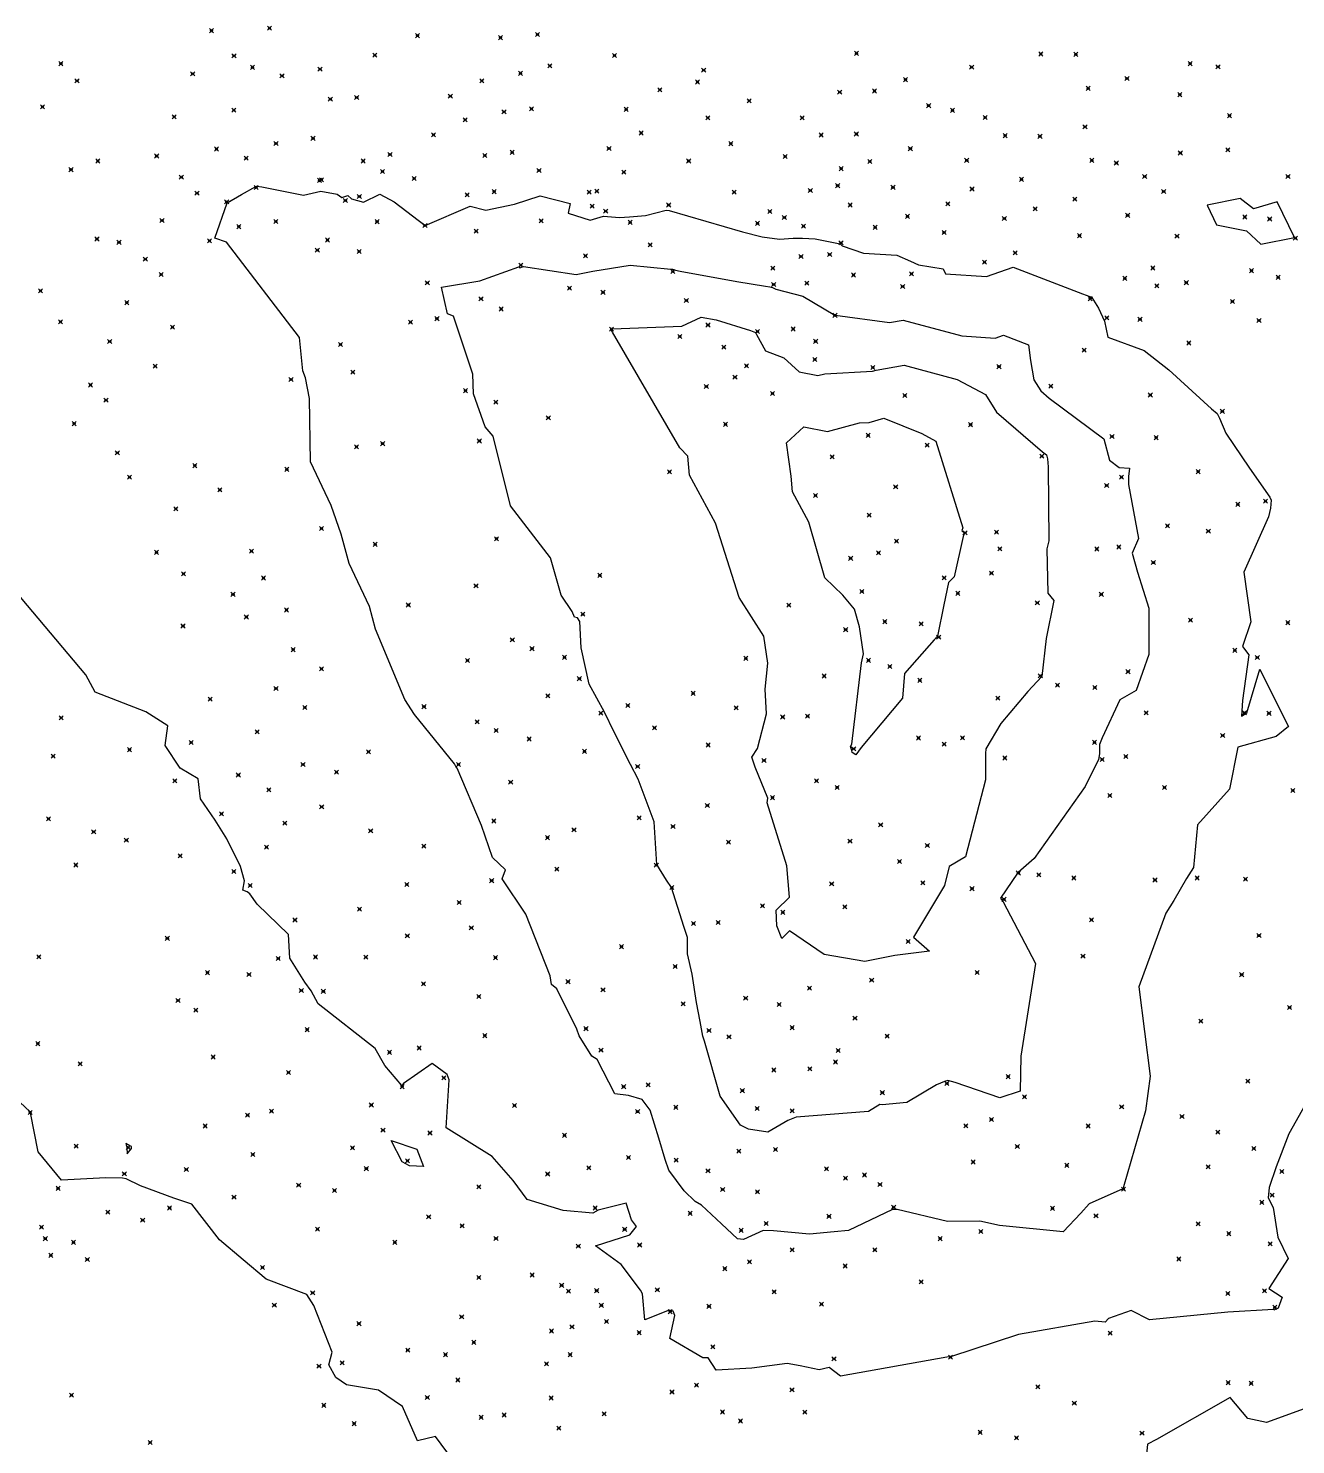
# Model space of a CAD drawing. Header units: inches. Extents: x 1411897 to 1412713, y 4930955 to 4931789.
# Drawn here: x 1412107.6 to 1412169.2, y 4931387.4 to 4931456.2 of the extents above; entities that cross this region are included whole.
import ezdxf

# ---------------------------------------------------------------- set-up
doc = ezdxf.new("R2010")
doc.units = ezdxf.units.IN
doc.header["$MEASUREMENT"] = 0
doc.header["$PDMODE"] = 35
doc.header["$PDSIZE"] = 0.1

msp = doc.modelspace()

# ---------------------------------------------------------------- linework, layer by layer
at = {"color": 2, "true_color": 0xf1eb1f}
for p, q in [((1412117.93, 4931448.165), (1412118.631, 4931448.566)), ((1412118.631, 4931448.566), (1412118.678, 4931448.573)), ((1412118.678, 4931448.573), (1412118.929, 4931448.542)), ((1412118.929, 4931448.542), (1412120.949, 4931448.133)), ((1412116.641, 4931446.047), (1412117.238, 4931447.762)), ((1412117.238, 4931447.762), (1412117.93, 4931448.165)), ((1412120.949, 4931448.133), (1412121.791, 4931448.333)), ((1412121.791, 4931448.333), (1412122.589, 4931448.184)), ((1412122.589, 4931448.184), (1412122.814, 4931448.023)), ((1412122.814, 4931448.023), (1412123.092, 4931448.13)), ((1412123.092, 4931448.13), (1412123.271, 4931447.966)), ((1412123.271, 4931447.966), (1412123.858, 4931447.796)), ((1412123.858, 4931447.796), (1412124.662, 4931448.187)), ((1412124.662, 4931448.187), (1412125.348, 4931447.816)), ((1412125.348, 4931447.816), (1412126.85, 4931446.67)), ((1412131.195, 4931447.696), (1412132.441, 4931448.102)), ((1412132.441, 4931448.102), (1412133.906, 4931447.737)), ((1412133.906, 4931447.737), (1412133.801, 4931447.271)), ((1412166.452, 4931447.986), (1412164.856, 4931447.654)), ((1412167.107, 4931447.48), (1412166.452, 4931447.986)), ((1412168.251, 4931447.821), (1412167.107, 4931447.48)), ((1412169.104, 4931446.077), (1412168.251, 4931447.821)), ((1412126.85, 4931446.67), (1412129.037, 4931447.611)), ((1412129.037, 4931447.611), (1412129.804, 4931447.414)), ((1412129.804, 4931447.414), (1412131.195, 4931447.696)), ((1412133.801, 4931447.271), (1412134.88, 4931446.926)), ((1412134.88, 4931446.926), (1412135.521, 4931447.119)), ((1412135.521, 4931447.119), (1412136.303, 4931447.055)), ((1412136.303, 4931447.055), (1412136.785, 4931447.094)), ((1412136.785, 4931447.094), (1412137.568, 4931447.156)), ((1412137.568, 4931447.156), (1412138.574, 4931447.41)), ((1412138.574, 4931447.41), (1412138.706, 4931447.402)), ((1412138.706, 4931447.402), (1412142.284, 4931446.358)), ((1412164.856, 4931447.654), (1412165.309, 4931446.692)), ((1412142.284, 4931446.358), (1412143.231, 4931446.12)), ((1412165.309, 4931446.692), (1412166.766, 4931446.4)), ((1412166.766, 4931446.4), (1412167.463, 4931445.761)), ((1412117.207, 4931445.849), (1412116.641, 4931446.047)), ((1412120.755, 4931441.224), (1412117.207, 4931445.849)), ((1412143.231, 4931446.12), (1412144.071, 4931445.998)), ((1412144.071, 4931445.998), (1412144.735, 4931446.059)), ((1412144.735, 4931446.059), (1412145.193, 4931446.054)), ((1412145.193, 4931446.054), (1412145.808, 4931446.018)), ((1412145.808, 4931446.018), (1412147.017, 4931445.776)), ((1412147.017, 4931445.776), (1412147.118, 4931445.671)), ((1412147.118, 4931445.671), (1412148.151, 4931445.322)), ((1412167.463, 4931445.761), (1412169.104, 4931446.077)), ((1412148.151, 4931445.322), (1412149.782, 4931445.224)), ((1412149.782, 4931445.224), (1412150.447, 4931444.927)), ((1412129.508, 4931443.981), (1412131.404, 4931444.651)), ((1412131.404, 4931444.651), (1412131.453, 4931444.614)), ((1412131.453, 4931444.614), (1412131.641, 4931444.678)), ((1412131.641, 4931444.678), (1412134.197, 4931444.279)), ((1412134.197, 4931444.279), (1412135.003, 4931444.455)), ((1412135.003, 4931444.455), (1412136.814, 4931444.745)), ((1412136.814, 4931444.745), (1412138.793, 4931444.544)), ((1412138.793, 4931444.544), (1412138.883, 4931444.539)), ((1412138.883, 4931444.539), (1412139.014, 4931444.501)), ((1412139.014, 4931444.501), (1412139.248, 4931444.442)), ((1412139.248, 4931444.442), (1412142.007, 4931443.939)), ((1412150.447, 4931444.927), (1412150.836, 4931444.76)), ((1412150.836, 4931444.76), (1412152.033, 4931444.568)), ((1412152.033, 4931444.568), (1412152.147, 4931444.324)), ((1412152.147, 4931444.324), (1412154.136, 4931444.19)), ((1412154.136, 4931444.19), (1412155.431, 4931444.646)), ((1412155.431, 4931444.646), (1412158.797, 4931443.339)), ((1412127.65, 4931443.674), (1412129.508, 4931443.981)), ((1412127.945, 4931442.371), (1412127.65, 4931443.674)), ((1412142.007, 4931443.939), (1412143.391, 4931443.727)), ((1412143.391, 4931443.727), (1412143.608, 4931443.687)), ((1412143.608, 4931443.687), (1412143.738, 4931443.647)), ((1412143.738, 4931443.647), (1412143.89, 4931443.573)), ((1412143.89, 4931443.573), (1412145.215, 4931443.238)), ((1412145.215, 4931443.238), (1412146.758, 4931442.313)), ((1412158.797, 4931443.339), (1412159.153, 4931443.212)), ((1412159.153, 4931443.212), (1412159.256, 4931443.161)), ((1412159.256, 4931443.161), (1412159.575, 4931442.645)), ((1412128.233, 4931442.261), (1412127.945, 4931442.371)), ((1412129.168, 4931439.439), (1412128.233, 4931442.261)), ((1412146.758, 4931442.313), (1412146.772, 4931442.305)), ((1412146.772, 4931442.305), (1412146.779, 4931442.304)), ((1412146.779, 4931442.304), (1412149.415, 4931441.952)), ((1412159.575, 4931442.645), (1412159.867, 4931442.019)), ((1412135.881, 4931441.635), (1412135.899, 4931441.641)), ((1412135.89, 4931441.602), (1412135.881, 4931441.635)), ((1412135.967, 4931441.49), (1412135.89, 4931441.602)), ((1412135.899, 4931441.641), (1412135.907, 4931441.645)), ((1412135.907, 4931441.645), (1412135.922, 4931441.642)), ((1412135.922, 4931441.642), (1412135.954, 4931441.647)), ((1412135.954, 4931441.647), (1412139.321, 4931441.769)), ((1412139.321, 4931441.769), (1412140.263, 4931442.212)), ((1412140.263, 4931442.212), (1412141.001, 4931442.078)), ((1412141.001, 4931442.078), (1412142.662, 4931441.565)), ((1412142.662, 4931441.565), (1412142.91, 4931441.474)), ((1412149.415, 4931441.952), (1412150.091, 4931442.073)), ((1412150.091, 4931442.073), (1412152.939, 4931441.307)), ((1412159.867, 4931442.019), (1412160.023, 4931441.243)), ((1412120.921, 4931439.602), (1412120.755, 4931441.224)), ((1412139.233, 4931435.867), (1412135.967, 4931441.49)), ((1412142.91, 4931441.474), (1412142.963, 4931441.375)), ((1412142.963, 4931441.375), (1412143.387, 4931440.573)), ((1412152.939, 4931441.307), (1412154.549, 4931441.198)), ((1412154.549, 4931441.198), (1412154.959, 4931441.343)), ((1412154.959, 4931441.343), (1412156.167, 4931440.873)), ((1412156.167, 4931440.873), (1412156.272, 4931440.106)), ((1412160.023, 4931441.243), (1412161.797, 4931440.587)), ((1412143.387, 4931440.573), (1412144.29, 4931440.24)), ((1412144.29, 4931440.24), (1412145.036, 4931439.552)), ((1412161.797, 4931440.587), (1412162.998, 4931439.659)), ((1412121.037, 4931439.271), (1412120.921, 4931439.602)), ((1412145.036, 4931439.552), (1412145.93, 4931439.372)), ((1412145.93, 4931439.372), (1412146.277, 4931439.466)), ((1412146.277, 4931439.466), (1412148.597, 4931439.586)), ((1412148.597, 4931439.586), (1412148.764, 4931439.635)), ((1412148.764, 4931439.635), (1412150.132, 4931439.879)), ((1412150.132, 4931439.879), (1412152.704, 4931439.188)), ((1412156.272, 4931440.106), (1412156.435, 4931439.171)), ((1412162.998, 4931439.659), (1412165.065, 4931437.759)), ((1412121.232, 4931438.27), (1412121.037, 4931439.271)), ((1412129.212, 4931438.491), (1412129.168, 4931439.439)), ((1412152.704, 4931439.188), (1412154.081, 4931438.463)), ((1412156.435, 4931439.171), (1412156.774, 4931438.627)), ((1412121.279, 4931435.187), (1412121.232, 4931438.27)), ((1412129.78, 4931436.881), (1412129.212, 4931438.491)), ((1412154.081, 4931438.463), (1412154.621, 4931437.595)), ((1412156.774, 4931438.627), (1412157.184, 4931438.273)), ((1412157.184, 4931438.273), (1412159.834, 4931436.309)), ((1412154.621, 4931437.595), (1412156.848, 4931435.673)), ((1412165.065, 4931437.759), (1412165.34, 4931437.54)), ((1412165.34, 4931437.54), (1412165.459, 4931437.311)), ((1412130.163, 4931436.425), (1412129.78, 4931436.881)), ((1412144.41, 4931436.107), (1412145.253, 4931436.887)), ((1412145.253, 4931436.887), (1412146.413, 4931436.653)), ((1412146.413, 4931436.653), (1412147.957, 4931437.073)), ((1412147.957, 4931437.073), (1412148.424, 4931437.097)), ((1412148.424, 4931437.097), (1412149.151, 4931437.31)), ((1412149.151, 4931437.31), (1412150.993, 4931436.569)), ((1412165.459, 4931437.311), (1412165.766, 4931436.576)), ((1412131.003, 4931433.041), (1412130.163, 4931436.425)), ((1412144.64, 4931434.484), (1412144.41, 4931436.107)), ((1412150.993, 4931436.569), (1412151.667, 4931436.196)), ((1412151.667, 4931436.196), (1412152.988, 4931431.977)), ((1412159.834, 4931436.309), (1412160.104, 4931435.27)), ((1412165.766, 4931436.576), (1412166.916, 4931434.88)), ((1412139.618, 4931435.454), (1412139.233, 4931435.867)), ((1412139.701, 4931434.542), (1412139.618, 4931435.454)), ((1412156.848, 4931435.673), (1412157.048, 4931435.524)), ((1412157.048, 4931435.524), (1412157.098, 4931435.335)), ((1412122.297, 4931433.061), (1412121.279, 4931435.187)), ((1412157.098, 4931435.335), (1412157.127, 4931434.942)), ((1412157.127, 4931434.942), (1412157.158, 4931431.343)), ((1412160.104, 4931435.27), (1412160.581, 4931434.908)), ((1412160.581, 4931434.908), (1412161.077, 4931434.88)), ((1412161.077, 4931434.88), (1412161.036, 4931434.465)), ((1412166.916, 4931434.88), (1412167.9, 4931433.474)), ((1412140.963, 4931432.206), (1412139.701, 4931434.542)), ((1412144.708, 4931433.73), (1412144.64, 4931434.484)), ((1412161.036, 4931434.465), (1412161.025, 4931434.087)), ((1412161.025, 4931434.087), (1412161.519, 4931431.467)), ((1412145.506, 4931432.253), (1412144.708, 4931433.73)), ((1412167.9, 4931433.474), (1412167.96, 4931433.322)), ((1412167.96, 4931433.322), (1412167.927, 4931432.942)), ((1412122.773, 4931431.669), (1412122.297, 4931433.061)), ((1412132.955, 4931430.516), (1412131.003, 4931433.041)), ((1412167.927, 4931432.942), (1412167.827, 4931432.519)), ((1412142.107, 4931428.602), (1412140.963, 4931432.206)), ((1412146.272, 4931429.544), (1412145.506, 4931432.253)), ((1412152.988, 4931431.977), (1412152.93, 4931431.846)), ((1412167.827, 4931432.519), (1412166.64, 4931429.825)), ((1412123.162, 4931430.242), (1412122.773, 4931431.669)), ((1412153.006, 4931431.558), (1412152.564, 4931429.599)), ((1412152.93, 4931431.846), (1412153.057, 4931431.736)), ((1412153.057, 4931431.736), (1412153.006, 4931431.558)), ((1412157.158, 4931431.343), (1412157.058, 4931430.955)), ((1412161.519, 4931431.467), (1412161.212, 4931430.755)), ((1412110.373, 4931424.839), (1412105.012, 4931431.187)), ((1412157.058, 4931430.955), (1412157.112, 4931428.802)), ((1412161.212, 4931430.755), (1412161.466, 4931429.819)), ((1412124.151, 4931428.153), (1412123.162, 4931430.242)), ((1412133.459, 4931428.707), (1412132.955, 4931430.516)), ((1412147.147, 4931428.714), (1412146.272, 4931429.544)), ((1412152.282, 4931429.321), (1412152.066, 4931428.239)), ((1412152.564, 4931429.599), (1412152.282, 4931429.321)), ((1412161.466, 4931429.819), (1412162.019, 4931428.078)), ((1412166.64, 4931429.825), (1412166.968, 4931427.416)), ((1412133.999, 4931427.919), (1412133.459, 4931428.707)), ((1412143.317, 4931426.722), (1412142.107, 4931428.602)), ((1412147.712, 4931428.023), (1412147.147, 4931428.714)), ((1412157.112, 4931428.802), (1412157.401, 4931428.446)), ((1412124.444, 4931427.058), (1412124.151, 4931428.153)), ((1412134.117, 4931427.634), (1412133.999, 4931427.919)), ((1412147.961, 4931427.168), (1412147.712, 4931428.023)), ((1412152.066, 4931428.239), (1412151.752, 4931426.714)), ((1412157.401, 4931428.446), (1412157.027, 4931426.596)), ((1412162.019, 4931428.078), (1412162.02, 4931425.823)), ((1412134.256, 4931427.602), (1412134.117, 4931427.634)), ((1412134.369, 4931427.425), (1412134.256, 4931427.602)), ((1412134.431, 4931426.15), (1412134.369, 4931427.425)), ((1412148.16, 4931425.863), (1412147.961, 4931427.168)), ((1412166.968, 4931427.416), (1412166.567, 4931426.221)), ((1412125.87, 4931423.634), (1412124.444, 4931427.058)), ((1412143.507, 4931425.399), (1412143.317, 4931426.722)), ((1412151.595, 4931426.54), (1412150.153, 4931424.91)), ((1412151.752, 4931426.714), (1412151.595, 4931426.54)), ((1412157.027, 4931426.596), (1412156.819, 4931424.753)), ((1412134.824, 4931424.388), (1412134.431, 4931426.15)), ((1412148.066, 4931425.422), (1412148.16, 4931425.863)), ((1412162.02, 4931425.823), (1412161.412, 4931424.076)), ((1412166.567, 4931426.221), (1412166.871, 4931425.815)), ((1412166.871, 4931425.815), (1412166.576, 4931423.598)), ((1412143.381, 4931424.141), (1412143.507, 4931425.399)), ((1412147.585, 4931421.473), (1412148.066, 4931425.422)), ((1412166.783, 4931422.988), (1412167.409, 4931425.115)), ((1412167.409, 4931425.115), (1412168.335, 4931423.248)), ((1412110.817, 4931423.991), (1412110.373, 4931424.839)), ((1412135.565, 4931423.029), (1412134.824, 4931424.388)), ((1412150.153, 4931424.91), (1412150.053, 4931423.709)), ((1412156.819, 4931424.753), (1412156.138, 4931424.022)), ((1412113.284, 4931423.036), (1412110.817, 4931423.991)), ((1412143.446, 4931422.943), (1412143.381, 4931424.141)), ((1412150.053, 4931423.709), (1412148.046, 4931421.302)), ((1412156.138, 4931424.022), (1412154.824, 4931422.471)), ((1412161.412, 4931424.076), (1412160.617, 4931423.619)), ((1412114.35, 4931422.367), (1412113.284, 4931423.036)), ((1412126.341, 4931422.918), (1412125.87, 4931423.634)), ((1412136.033, 4931422.047), (1412135.565, 4931423.029)), ((1412160.617, 4931423.619), (1412159.758, 4931421.775)), ((1412166.576, 4931423.598), (1412166.519, 4931422.833)), ((1412166.519, 4931422.833), (1412166.783, 4931422.988)), ((1412168.335, 4931423.248), (1412168.801, 4931422.335)), ((1412114.219, 4931421.402), (1412114.35, 4931422.367)), ((1412128.279, 4931420.509), (1412126.341, 4931422.918)), ((1412143.013, 4931421.26), (1412143.446, 4931422.943)), ((1412154.824, 4931422.471), (1412154.101, 4931421.239)), ((1412168.801, 4931422.335), (1412168.21, 4931421.839)), ((1412136.839, 4931420.478), (1412136.033, 4931422.047)), ((1412159.758, 4931421.775), (1412159.616, 4931421.453)), ((1412168.21, 4931421.839), (1412166.341, 4931421.318)), ((1412114.951, 4931420.296), (1412114.219, 4931421.402)), ((1412142.732, 4931420.843), (1412143.013, 4931421.26)), ((1412147.524, 4931421.35), (1412147.585, 4931421.473)), ((1412147.584, 4931421.158), (1412147.524, 4931421.35)), ((1412147.607, 4931421.07), (1412147.584, 4931421.158)), ((1412147.782, 4931420.952), (1412147.607, 4931421.07)), ((1412148.046, 4931421.302), (1412147.782, 4931420.952)), ((1412154.086, 4931421.013), (1412154.078, 4931419.735)), ((1412154.101, 4931421.239), (1412154.086, 4931421.013)), ((1412159.627, 4931421.007), (1412159.582, 4931420.732)), ((1412159.616, 4931421.453), (1412159.627, 4931421.007)), ((1412166.341, 4931421.318), (1412165.935, 4931419.289)), ((1412115.826, 4931419.793), (1412114.951, 4931420.296)), ((1412128.346, 4931420.379), (1412128.279, 4931420.509)), ((1412128.408, 4931420.311), (1412128.346, 4931420.379)), ((1412129.597, 4931417.526), (1412128.408, 4931420.311)), ((1412137.2, 4931419.77), (1412136.839, 4931420.478)), ((1412142.899, 4931420.345), (1412142.732, 4931420.843)), ((1412143.512, 4931418.844), (1412142.899, 4931420.345)), ((1412159.582, 4931420.732), (1412158.933, 4931419.407)), ((1412115.941, 4931418.808), (1412115.826, 4931419.793)), ((1412137.986, 4931417.704), (1412137.2, 4931419.77)), ((1412154.078, 4931419.735), (1412153.112, 4931415.989)), ((1412143.483, 4931418.619), (1412143.512, 4931418.844)), ((1412158.933, 4931419.407), (1412156.447, 4931415.919)), ((1412165.935, 4931419.289), (1412164.377, 4931417.556)), ((1412116.647, 4931417.773), (1412115.941, 4931418.808)), ((1412144.437, 4931415.566), (1412143.483, 4931418.619)), ((1412117.219, 4931416.876), (1412116.647, 4931417.773)), ((1412130.129, 4931415.963), (1412129.597, 4931417.526)), ((1412138.106, 4931415.628), (1412137.986, 4931417.704)), ((1412164.377, 4931417.556), (1412164.183, 4931415.486)), ((1412117.885, 4931415.523), (1412117.219, 4931416.876)), ((1412118.087, 4931414.827), (1412117.885, 4931415.523)), ((1412130.768, 4931415.362), (1412130.129, 4931415.963)), ((1412138.59, 4931414.87), (1412138.106, 4931415.628)), ((1412144.554, 4931414.035), (1412144.437, 4931415.566)), ((1412152.316, 4931415.528), (1412152.095, 4931414.606)), ((1412153.112, 4931415.989), (1412152.316, 4931415.528)), ((1412156.447, 4931415.919), (1412155.677, 4931415.239)), ((1412164.183, 4931415.486), (1412163.857, 4931414.945)), ((1412118.004, 4931414.379), (1412118.087, 4931414.827)), ((1412130.597, 4931414.93), (1412130.768, 4931415.362)), ((1412131.746, 4931413.215), (1412130.597, 4931414.93)), ((1412138.831, 4931414.499), (1412138.59, 4931414.87)), ((1412155.643, 4931415.197), (1412154.816, 4931413.985)), ((1412155.67, 4931415.213), (1412155.643, 4931415.197)), ((1412155.677, 4931415.239), (1412155.67, 4931415.213)), ((1412163.857, 4931414.945), (1412163.233, 4931413.872)), ((1412118.204, 4931414.302), (1412118.004, 4931414.379)), ((1412118.345, 4931414.196), (1412118.204, 4931414.302)), ((1412118.7, 4931413.695), (1412118.345, 4931414.196)), ((1412139.422, 4931412.606), (1412138.831, 4931414.499)), ((1412143.918, 4931413.404), (1412144.554, 4931414.035)), ((1412152.095, 4931414.606), (1412150.59, 4931412.096)), ((1412120.222, 4931412.22), (1412118.7, 4931413.695)), ((1412143.952, 4931412.637), (1412143.918, 4931413.404)), ((1412154.816, 4931413.985), (1412154.938, 4931413.816)), ((1412154.938, 4931413.816), (1412156.52, 4931410.816)), ((1412163.233, 4931413.872), (1412162.841, 4931413.266)), ((1412132.931, 4931410.219), (1412131.746, 4931413.215)), ((1412144.189, 4931412.024), (1412143.952, 4931412.637)), ((1412162.841, 4931413.266), (1412161.532, 4931409.675)), ((1412120.289, 4931411.082), (1412120.222, 4931412.22)), ((1412139.61, 4931412.079), (1412139.422, 4931412.606)), ((1412139.603, 4931411.28), (1412139.61, 4931412.079)), ((1412144.555, 4931412.402), (1412144.189, 4931412.024)), ((1412146.244, 4931411.259), (1412144.555, 4931412.402)), ((1412150.59, 4931412.096), (1412151.359, 4931411.419)), ((1412139.828, 4931410.302), (1412139.603, 4931411.28)), ((1412148.22, 4931410.915), (1412146.244, 4931411.259)), ((1412151.359, 4931411.419), (1412149.681, 4931411.198)), ((1412121.013, 4931409.91), (1412120.289, 4931411.082)), ((1412149.681, 4931411.198), (1412148.22, 4931410.915)), ((1412156.52, 4931410.816), (1412155.808, 4931406.316)), ((1412121.325, 4931409.482), (1412121.013, 4931409.91)), ((1412132.996, 4931409.797), (1412132.931, 4931410.219)), ((1412140.04, 4931408.918), (1412139.828, 4931410.302)), ((1412121.655, 4931408.86), (1412121.325, 4931409.482)), ((1412133.258, 4931409.578), (1412132.996, 4931409.797)), ((1412134.22, 4931407.619), (1412133.258, 4931409.578)), ((1412161.532, 4931409.675), (1412162.081, 4931405.342)), ((1412124.427, 4931406.691), (1412121.655, 4931408.86)), ((1412140.219, 4931408.004), (1412140.04, 4931408.918)), ((1412140.349, 4931407.291), (1412140.219, 4931408.004)), ((1412134.348, 4931407.304), (1412134.22, 4931407.619)), ((1412134.956, 4931406.317), (1412134.348, 4931407.304)), ((1412140.429, 4931407.047), (1412140.349, 4931407.291)), ((1412124.902, 4931405.866), (1412124.427, 4931406.691)), ((1412141.185, 4931404.368), (1412140.429, 4931407.047)), ((1412125.717, 4931404.892), (1412124.902, 4931405.866)), ((1412127.193, 4931405.95), (1412125.809, 4931404.987)), ((1412127.923, 4931405.427), (1412127.193, 4931405.95)), ((1412135.21, 4931406.157), (1412134.956, 4931406.317)), ((1412136.07, 4931404.477), (1412135.21, 4931406.157)), ((1412155.808, 4931406.316), (1412155.766, 4931404.605)), ((1412127.873, 4931402.835), (1412128.027, 4931405.156)), ((1412128.027, 4931405.156), (1412127.923, 4931405.427)), ((1412152.085, 4931405.089), (1412151.709, 4931404.918)), ((1412152.247, 4931405.127), (1412152.085, 4931405.089)), ((1412152.615, 4931405.035), (1412152.247, 4931405.127)), ((1412162.081, 4931405.342), (1412161.851, 4931403.665)), ((1412125.809, 4931404.987), (1412125.717, 4931404.892)), ((1412136.741, 4931404.401), (1412136.07, 4931404.477)), ((1412137.409, 4931404.204), (1412136.741, 4931404.401)), ((1412151.709, 4931404.918), (1412150.259, 4931404.068)), ((1412154.783, 4931404.287), (1412152.615, 4931405.035)), ((1412155.766, 4931404.605), (1412154.783, 4931404.287)), ((1412170.206, 4931404.989), (1412168.825, 4931402.548)), ((1412107.664, 4931403.613), (1412106.926, 4931404.3)), ((1412137.785, 4931403.688), (1412137.409, 4931404.204)), ((1412138.205, 4931402.327), (1412137.785, 4931403.688)), ((1412142.173, 4931402.958), (1412141.185, 4931404.368)), ((1412148.945, 4931403.967), (1412148.398, 4931403.623)), ((1412149.055, 4931403.949), (1412148.945, 4931403.967)), ((1412150.259, 4931404.068), (1412149.055, 4931403.949)), ((1412107.708, 4931403.626), (1412107.664, 4931403.613)), ((1412107.686, 4931403.561), (1412107.708, 4931403.626)), ((1412108.052, 4931401.67), (1412107.686, 4931403.561)), ((1412144.485, 4931403.185), (1412143.502, 4931402.625)), ((1412144.876, 4931403.347), (1412144.485, 4931403.185)), ((1412148.398, 4931403.623), (1412144.876, 4931403.347)), ((1412161.851, 4931403.665), (1412160.787, 4931399.968)), ((1412130.111, 4931401.433), (1412127.873, 4931402.835)), ((1412138.524, 4931401.29), (1412138.205, 4931402.327)), ((1412142.562, 4931402.775), (1412142.173, 4931402.958)), ((1412143.502, 4931402.625), (1412142.562, 4931402.775)), ((1412168.825, 4931402.548), (1412168.213, 4931400.93)), ((1412109.192, 4931400.29), (1412108.052, 4931401.67)), ((1412112.508, 4931401.963), (1412112.319, 4931402.073)), ((1412112.319, 4931402.073), (1412112.357, 4931401.882)), ((1412112.357, 4931401.882), (1412112.385, 4931401.575)), ((1412112.385, 4931401.575), (1412112.587, 4931401.821)), ((1412112.59, 4931401.924), (1412112.508, 4931401.963)), ((1412112.587, 4931401.821), (1412112.59, 4931401.924)), ((1412125.733, 4931401.179), (1412125.207, 4931402.223)), ((1412125.207, 4931402.223), (1412126.454, 4931401.793)), ((1412126.454, 4931401.793), (1412126.771, 4931400.95)), ((1412126.094, 4931400.982), (1412125.733, 4931401.179)), ((1412126.771, 4931400.95), (1412126.094, 4931400.982)), ((1412131.128, 4931400.278), (1412130.111, 4931401.433)), ((1412138.693, 4931400.78), (1412138.524, 4931401.29)), ((1412111.336, 4931400.401), (1412109.192, 4931400.29)), ((1412112.145, 4931400.38), (1412111.336, 4931400.401)), ((1412112.337, 4931400.355), (1412112.145, 4931400.38)), ((1412113.022, 4931400.01), (1412112.337, 4931400.355)), ((1412131.82, 4931399.355), (1412131.128, 4931400.278)), ((1412139.444, 4931399.766), (1412138.693, 4931400.78)), ((1412168.213, 4931400.93), (1412167.866, 4931399.928)), ((1412114.646, 4931399.416), (1412113.022, 4931400.01)), ((1412139.973, 4931399.255), (1412139.444, 4931399.766)), ((1412160.754, 4931399.865), (1412159.119, 4931399.135)), ((1412160.766, 4931399.893), (1412160.754, 4931399.865)), ((1412160.787, 4931399.968), (1412160.766, 4931399.893)), ((1412167.866, 4931399.928), (1412167.821, 4931399.428)), ((1412115.521, 4931399.12), (1412114.646, 4931399.416)), ((1412116.862, 4931397.388), (1412115.521, 4931399.12)), ((1412133.56, 4931398.823), (1412131.82, 4931399.355)), ((1412136.619, 4931399.172), (1412135.27, 4931398.831)), ((1412136.889, 4931398.356), (1412136.619, 4931399.172)), ((1412140.28, 4931399.083), (1412139.973, 4931399.255)), ((1412141.256, 4931398.169), (1412140.28, 4931399.083)), ((1412159.119, 4931399.135), (1412158.715, 4931398.685)), ((1412167.821, 4931399.428), (1412168.055, 4931398.959)), ((1412168.055, 4931398.959), (1412168.29, 4931397.521)), ((1412135.009, 4931398.687), (1412133.56, 4931398.823)), ((1412135.27, 4931398.831), (1412135.009, 4931398.687)), ((1412137.123, 4931398.04), (1412136.889, 4931398.356)), ((1412149.568, 4931398.861), (1412147.419, 4931397.844)), ((1412149.787, 4931398.867), (1412149.568, 4931398.861)), ((1412152.24, 4931398.288), (1412149.787, 4931398.867)), ((1412153.804, 4931398.3), (1412152.24, 4931398.288)), ((1412154.76, 4931398.09), (1412153.804, 4931398.3)), ((1412158.715, 4931398.685), (1412157.863, 4931397.787)), ((1412135.138, 4931397.097), (1412136.801, 4931397.638)), ((1412136.801, 4931397.638), (1412137.123, 4931398.04)), ((1412142.033, 4931397.434), (1412141.256, 4931398.169)), ((1412143.283, 4931397.842), (1412142.331, 4931397.4)), ((1412143.778, 4931397.83), (1412143.283, 4931397.842)), ((1412145.525, 4931397.666), (1412143.778, 4931397.83)), ((1412146.726, 4931397.779), (1412145.525, 4931397.666)), ((1412147.419, 4931397.844), (1412146.726, 4931397.779)), ((1412157.863, 4931397.787), (1412154.76, 4931398.09)), ((1412168.29, 4931397.521), (1412168.782, 4931396.489)), ((1412118.017, 4931396.419), (1412116.862, 4931397.388)), ((1412136.389, 4931396.194), (1412135.138, 4931397.097)), ((1412142.331, 4931397.4), (1412142.033, 4931397.434)), ((1412119.129, 4931395.485), (1412118.017, 4931396.419)), ((1412137.325, 4931394.949), (1412136.389, 4931396.194)), ((1412168.782, 4931396.489), (1412167.857, 4931395.031)), ((1412121.108, 4931394.729), (1412119.129, 4931395.485)), ((1412137.421, 4931394.762), (1412137.325, 4931394.949)), ((1412137.527, 4931393.51), (1412137.421, 4931394.762)), ((1412167.857, 4931395.031), (1412168.502, 4931394.61)), ((1412121.444, 4931394.194), (1412121.108, 4931394.729)), ((1412122.333, 4931391.926), (1412121.444, 4931394.194)), ((1412168.31, 4931394.068), (1412168.098, 4931393.975)), ((1412168.502, 4931394.61), (1412168.31, 4931394.068)), ((1412138.716, 4931393.975), (1412137.527, 4931393.51)), ((1412138.902, 4931393.92), (1412138.716, 4931393.975)), ((1412138.752, 4931392.593), (1412138.991, 4931393.71)), ((1412138.991, 4931393.71), (1412138.902, 4931393.92)), ((1412159.398, 4931393.444), (1412155.695, 4931392.8)), ((1412159.892, 4931393.396), (1412159.398, 4931393.444)), ((1412160.054, 4931393.567), (1412159.892, 4931393.396)), ((1412161.154, 4931393.953), (1412160.054, 4931393.567)), ((1412162.047, 4931393.5), (1412161.154, 4931393.953)), ((1412165.862, 4931393.872), (1412162.047, 4931393.5)), ((1412168.073, 4931394.002), (1412165.862, 4931393.872)), ((1412168.098, 4931393.975), (1412168.073, 4931394.002)), ((1412155.695, 4931392.8), (1412152.383, 4931391.703)), ((1412140.351, 4931391.652), (1412138.752, 4931392.593)), ((1412122.174, 4931391.322), (1412122.333, 4931391.926)), ((1412122.514, 4931390.708), (1412122.174, 4931391.322)), ((1412140.61, 4931391.656), (1412140.351, 4931391.652)), ((1412141.005, 4931391.056), (1412140.61, 4931391.656)), ((1412144.449, 4931391.381), (1412142.726, 4931391.163)), ((1412145.083, 4931391.268), (1412144.449, 4931391.381)), ((1412152.208, 4931391.688), (1412147.042, 4931390.773)), ((1412152.376, 4931391.701), (1412152.208, 4931391.688)), ((1412152.383, 4931391.703), (1412152.376, 4931391.701)), ((1412123.033, 4931390.35), (1412122.514, 4931390.708)), ((1412142.726, 4931391.163), (1412141.005, 4931391.056)), ((1412145.995, 4931391.073), (1412145.083, 4931391.268)), ((1412146.489, 4931391.185), (1412145.995, 4931391.073)), ((1412147.042, 4931390.773), (1412146.489, 4931391.185)), ((1412124.59, 4931390.08), (1412123.033, 4931390.35)), ((1412125.756, 4931389.299), (1412124.59, 4931390.08)), ((1412126.493, 4931387.628), (1412125.756, 4931389.299)), ((1412165.977, 4931389.734), (1412162.397, 4931387.685)), ((1412166.829, 4931388.705), (1412165.977, 4931389.734)), ((1412167.736, 4931388.514), (1412166.829, 4931388.705)), ((1412169.566, 4931389.184), (1412167.736, 4931388.514)), ((1412127.367, 4931387.841), (1412126.493, 4931387.628)), ((1412128.507, 4931386.283), (1412127.367, 4931387.841)), ((1412161.953, 4931387.457), (1412161.785, 4931385.685)), ((1412162.397, 4931387.685), (1412161.953, 4931387.457))]:
    msp.add_line(p, q, dxfattribs=at)
for p in [(1412116.48, 4931456.13), (1412119.29, 4931456.25), (1412126.49, 4931455.89), (1412132.32, 4931455.95), (1412130.52, 4931455.79), (1412109.16, 4931454.53), (1412117.57, 4931454.91), (1412124.41, 4931454.94), (1412136.06, 4931454.92), (1412147.82, 4931455.03), (1412156.77, 4931455), (1412158.47, 4931454.98), (1412164.03, 4931454.53), (1412115.56, 4931454.03), (1412118.47, 4931454.35), (1412119.9, 4931453.94), (1412121.75, 4931454.26), (1412131.49, 4931454.06), (1412132.91, 4931454.42), (1412140.39, 4931454.21), (1412153.41, 4931454.36), (1412165.38, 4931454.37), (1412109.94, 4931453.69), (1412129.61, 4931453.69), (1412138.26, 4931453.26), (1412140.09, 4931453.64), (1412147, 4931453.14), (1412148.69, 4931453.2), (1412150.2, 4931453.75), (1412159.07, 4931453.33), (1412160.96, 4931453.81), (1412122.25, 4931452.8), (1412123.53, 4931452.88), (1412128.08, 4931452.95), (1412142.6, 4931452.72), (1412151.32, 4931452.49), (1412163.53, 4931453.02), (1412108.26, 4931452.43), (1412114.66, 4931451.95), (1412117.56, 4931452.27), (1412128.8, 4931451.8), (1412130.69, 4931452.19), (1412132.02, 4931452.33), (1412136.62, 4931452.31), (1412140.59, 4931451.9), (1412145.18, 4931451.9), (1412152.48, 4931452.26), (1412154.07, 4931451.91), (1412165.94, 4931452), (1412127.26, 4931451.07), (1412137.35, 4931451.16), (1412147.81, 4931451.11), (1412158.92, 4931451.46), (1412116.72, 4931450.38), (1412119.61, 4931450.65), (1412121.41, 4931450.9), (1412135.79, 4931450.41), (1412141.71, 4931450.64), (1412146.1, 4931451.06), (1412150.43, 4931450.4), (1412155.04, 4931451.03), (1412156.73, 4931451), (1412110.95, 4931449.8), (1412113.81, 4931450.04), (1412118.16, 4931449.94), (1412123.84, 4931449.8), (1412125.15, 4931450.12), (1412129.76, 4931450.07), (1412131.08, 4931450.22), (1412139.66, 4931449.8), (1412144.35, 4931450.02), (1412148.46, 4931449.78), (1412153.17, 4931449.83), (1412159.25, 4931449.83), (1412160.44, 4931449.7), (1412163.55, 4931450.19), (1412165.86, 4931450.34), (1412109.65, 4931449.38), (1412115.01, 4931449.01), (1412124.78, 4931449.29), (1412132.39, 4931449.34), (1412136.51, 4931449.26), (1412147.07, 4931449.43), (1412161.82, 4931449.05), (1412168.78, 4931449.05), (1412118.65, 4931448.51), (1412121.72, 4931448.86), (1412121.82, 4931448.88), (1412126.32, 4931448.95), (1412130.21, 4931448.31), (1412135.2, 4931448.33), (1412145.57, 4931448.37), (1412146.9, 4931448.6), (1412149.59, 4931448.52), (1412153.43, 4931448.44), (1412155.83, 4931448.91), (1412162.74, 4931448.32), (1412115.77, 4931448.24), (1412117.21, 4931447.82), (1412122.98, 4931447.88), (1412123.66, 4931448.08), (1412128.9, 4931448.16), (1412134.83, 4931448.29), (1412138.69, 4931447.66), (1412141.87, 4931448.29), (1412147.51, 4931447.66), (1412152.25, 4931447.72), (1412158.42, 4931447.95), (1412134.97, 4931447.61), (1412135.63, 4931447.36), (1412143.6, 4931447.35), (1412144.31, 4931447.05), (1412150.29, 4931447.11), (1412155, 4931447.01), (1412156.5, 4931447.48), (1412160.99, 4931447.16), (1412166.68, 4931447.08), (1412167.89, 4931446.98), (1412114.07, 4931446.91), (1412117.8, 4931446.61), (1412119.6, 4931446.86), (1412124.52, 4931446.85), (1412126.85, 4931446.67), (1412129.34, 4931446.39), (1412132.49, 4931446.89), (1412136.82, 4931446.82), (1412143.01, 4931446.77), (1412145.24, 4931446.63), (1412148.72, 4931446.58), (1412152.07, 4931446.33), (1412110.91, 4931446.01), (1412111.98, 4931445.85), (1412116.38, 4931445.92), (1412122.11, 4931445.96), (1412137.79, 4931445.73), (1412147.06, 4931445.82), (1412158.65, 4931446.17), (1412163.39, 4931446.15), (1412169.14, 4931446.05), (1412113.26, 4931445.03), (1412121.62, 4931445.47), (1412123.65, 4931445.4), (1412134.65, 4931445.19), (1412145.12, 4931445.16), (1412146.51, 4931445.26), (1412154.04, 4931444.89), (1412155.53, 4931445.34), (1412114.03, 4931444.29), (1412131.51, 4931444.74), (1412138.89, 4931444.43), (1412143.75, 4931444.59), (1412147.67, 4931444.26), (1412150.49, 4931444.32), (1412162.21, 4931444.6), (1412167.01, 4931444.47), (1412126.96, 4931443.88), (1412133.87, 4931443.62), (1412143.79, 4931443.8), (1412145.4, 4931443.86), (1412150.06, 4931443.7), (1412160.85, 4931444.1), (1412162.41, 4931443.74), (1412163.84, 4931443.89), (1412168.3, 4931444.15), (1412108.17, 4931443.49), (1412112.36, 4931442.92), (1412129.57, 4931443.1), (1412135.5, 4931443.42), (1412139.55, 4931443.02), (1412159.17, 4931443.11), (1412166.08, 4931442.97), (1412127.43, 4931442.14), (1412130.55, 4931442.61), (1412146.77, 4931442.3), (1412159.98, 4931442.18), (1412109.14, 4931441.99), (1412114.58, 4931441.73), (1412126.14, 4931441.97), (1412135.91, 4931441.63), (1412140.6, 4931441.83), (1412143.01, 4931441.52), (1412144.74, 4931441.64), (1412161.59, 4931442.11), (1412167.37, 4931442.05), (1412111.53, 4931441.03), (1412122.74, 4931440.89), (1412139.23, 4931441.27), (1412141.37, 4931440.76), (1412145.83, 4931441.04), (1412163.96, 4931440.96), (1412145.79, 4931440.16), (1412158.88, 4931440.61), (1412113.74, 4931439.83), (1412123.34, 4931439.54), (1412142.47, 4931439.85), (1412148.61, 4931439.77), (1412154.74, 4931439.81), (1412110.6, 4931438.92), (1412120.34, 4931439.19), (1412140.52, 4931438.85), (1412141.91, 4931439.3), (1412157.26, 4931438.86), (1412111.35, 4931438.18), (1412128.82, 4931438.64), (1412130.29, 4931438.08), (1412143.73, 4931438.5), (1412150.16, 4931438.41), (1412162.09, 4931438.43), (1412132.84, 4931437.32), (1412165.59, 4931437.64), (1412109.8, 4931437.04), (1412141.45, 4931437.01), (1412153.36, 4931436.99), (1412124.79, 4931436.07), (1412129.49, 4931436.2), (1412148.38, 4931436.47), (1412151.25, 4931436), (1412160.23, 4931436.42), (1412162.38, 4931436.36), (1412111.9, 4931435.62), (1412123.52, 4931435.91), (1412146.63, 4931435.43), (1412156.82, 4931435.46), (1412115.67, 4931435), (1412120.14, 4931434.82), (1412138.73, 4931434.7), (1412164.42, 4931434.71), (1412112.49, 4931434.44), (1412149.72, 4931433.97), (1412159.97, 4931434.04), (1412160.69, 4931434.44), (1412116.88, 4931433.82), (1412145.82, 4931433.55), (1412167.69, 4931433.27), (1412114.74, 4931432.9), (1412148.43, 4931432.59), (1412166.34, 4931433.12), (1412121.82, 4931431.95), (1412162.93, 4931432.08), (1412164.91, 4931431.82), (1412124.43, 4931431.18), (1412130.32, 4931431.45), (1412149.76, 4931431.33), (1412153.09, 4931431.74), (1412154.62, 4931431.77), (1412113.8, 4931430.79), (1412118.42, 4931430.85), (1412147.53, 4931430.5), (1412148.88, 4931430.76), (1412154.78, 4931430.96), (1412159.49, 4931430.95), (1412160.56, 4931431.05), (1412115.12, 4931429.74), (1412154.37, 4931429.78), (1412162.24, 4931430.29), (1412119, 4931429.54), (1412129.33, 4931429.16), (1412135.34, 4931429.67), (1412152.08, 4931429.55), (1412117.52, 4931428.75), (1412148.08, 4931428.89), (1412152.74, 4931428.8), (1412159.71, 4931428.75), (1412120.12, 4931427.99), (1412126.04, 4931428.23), (1412134.52, 4931427.78), (1412144.53, 4931428.22), (1412156.6, 4931428.34), (1412115.09, 4931427.21), (1412118.17, 4931427.65), (1412147.29, 4931427.03), (1412149.19, 4931427.42), (1412150.96, 4931427.32), (1412164.04, 4931427.49), (1412168.77, 4931427.37), (1412131.09, 4931426.54), (1412151.81, 4931426.67), (1412120.44, 4931426.06), (1412132.05, 4931426.11), (1412133.63, 4931425.69), (1412142.44, 4931425.64), (1412166.2, 4931426.03), (1412167.29, 4931425.68), (1412121.82, 4931425.13), (1412128.91, 4931425.53), (1412148.4, 4931425.54), (1412149.44, 4931425.24), (1412161.01, 4931424.99), (1412134.35, 4931424.65), (1412146.24, 4931424.78), (1412150.89, 4931424.57), (1412156.75, 4931424.79), (1412157.58, 4931424.34), (1412116.41, 4931423.66), (1412119.61, 4931424.17), (1412132.82, 4931423.82), (1412139.88, 4931423.94), (1412154.68, 4931423.7), (1412159.4, 4931424.22), (1412121.01, 4931423.25), (1412126.8, 4931423.29), (1412135.39, 4931422.98), (1412136.7, 4931423.35), (1412141.97, 4931423.23), (1412161.89, 4931422.99), (1412166.67, 4931422.99), (1412167.86, 4931422.97), (1412109.17, 4931422.75), (1412129.38, 4931422.56), (1412138, 4931422.26), (1412144.23, 4931422.79), (1412145.44, 4931422.83), (1412115.49, 4931421.55), (1412118.69, 4931422.07), (1412130.31, 4931422.13), (1412131.91, 4931421.72), (1412150.83, 4931421.77), (1412152.97, 4931421.78), (1412159.38, 4931421.56), (1412165.61, 4931421.89), (1412108.78, 4931420.89), (1412112.49, 4931421.2), (1412124.1, 4931421.1), (1412134.6, 4931421.12), (1412140.61, 4931421.43), (1412147.68, 4931421.24), (1412152.08, 4931421.47), (1412155.02, 4931420.8), (1412160.9, 4931420.87), (1412120.92, 4931420.48), (1412122.55, 4931420.11), (1412128.48, 4931420.48), (1412137.18, 4931420.38), (1412143.32, 4931420.68), (1412159.75, 4931420.73), (1412114.69, 4931419.69), (1412117.78, 4931419.97), (1412131.01, 4931419.62), (1412145.87, 4931419.69), (1412119.26, 4931419.25), (1412143.73, 4931418.87), (1412146.88, 4931419.37), (1412160.13, 4931418.98), (1412162.78, 4931419.36), (1412169.02, 4931419.22), (1412116.96, 4931418.09), (1412121.83, 4931418.43), (1412140.57, 4931418.49), (1412108.56, 4931417.84), (1412120.04, 4931417.63), (1412130.19, 4931417.74), (1412137.26, 4931417.89), (1412138.9, 4931417.47), (1412148.99, 4931417.55), (1412110.75, 4931417.21), (1412112.34, 4931416.81), (1412124.21, 4931417.26), (1412132.8, 4931416.93), (1412134.09, 4931417.31), (1412141.6, 4931416.71), (1412147.5, 4931416.76), (1412114.95, 4931416.05), (1412119.15, 4931416.47), (1412126.79, 4931416.51), (1412151.26, 4931416.55), (1412109.88, 4931415.6), (1412133.26, 4931415.4), (1412138.09, 4931415.59), (1412149.9, 4931415.77), (1412117.56, 4931415.28), (1412118.35, 4931414.6), (1412125.97, 4931414.65), (1412130.09, 4931414.84), (1412146.61, 4931414.69), (1412151.04, 4931414.73), (1412155.68, 4931415.21), (1412156.68, 4931415.12), (1412158.38, 4931414.97), (1412162.32, 4931414.87), (1412164.37, 4931414.97), (1412166.72, 4931414.91), (1412138.84, 4931414.51), (1412153.43, 4931414.45), (1412154.98, 4931413.93), (1412123.67, 4931413.45), (1412128.51, 4931413.78), (1412143.25, 4931413.62), (1412144.24, 4931413.3), (1412147.25, 4931413.57), (1412120.53, 4931412.93), (1412129.1, 4931412.55), (1412139.9, 4931412.76), (1412141.09, 4931412.81), (1412159.23, 4931412.94), (1412114.33, 4931412.04), (1412125.99, 4931412.16), (1412150.33, 4931411.88), (1412167.37, 4931412.17), (1412136.4, 4931411.63), (1412158.82, 4931411.17), (1412108.09, 4931411.14), (1412119.72, 4931411.06), (1412121.53, 4931411.13), (1412123.97, 4931411.12), (1412130.28, 4931411.1), (1412139.01, 4931410.67), (1412116.28, 4931410.37), (1412118.3, 4931410.28), (1412126.78, 4931409.83), (1412133.8, 4931409.93), (1412148.55, 4931410.01), (1412153.68, 4931410.38), (1412166.53, 4931410.27), (1412120.84, 4931409.5), (1412121.91, 4931409.46), (1412129.46, 4931409.21), (1412135.5, 4931409.54), (1412142.43, 4931409.13), (1412145.53, 4931409.62), (1412114.85, 4931409.02), (1412115.71, 4931408.55), (1412139.39, 4931408.86), (1412144.06, 4931408.82), (1412168.86, 4931408.68), (1412147.74, 4931408.16), (1412164.55, 4931408.01), (1412121.12, 4931407.6), (1412129.76, 4931407.31), (1412134.67, 4931407.65), (1412140.65, 4931407.56), (1412141.62, 4931407.25), (1412144.69, 4931407.7), (1412149.31, 4931407.29), (1412108.04, 4931406.92), (1412125.12, 4931406.5), (1412126.57, 4931406.71), (1412135.4, 4931406.6), (1412146.92, 4931406.59), (1412110.09, 4931405.94), (1412116.56, 4931406.27), (1412145.55, 4931405.7), (1412146.8, 4931406.03), (1412120.22, 4931405.52), (1412127.76, 4931405.26), (1412143.8, 4931405.64), (1412152.21, 4931404.99), (1412155.19, 4931405.32), (1412166.83, 4931405.1), (1412125.74, 4931404.83), (1412136.5, 4931404.83), (1412137.69, 4931404.92), (1412142.27, 4931404.64), (1412149.07, 4931404.54), (1412155.98, 4931404.34), (1412119.39, 4931403.64), (1412124.24, 4931403.94), (1412131.2, 4931403.92), (1412137.18, 4931403.62), (1412139.04, 4931403.83), (1412142.99, 4931403.77), (1412144.69, 4931403.66), (1412160.7, 4931403.85), (1412107.66, 4931403.58), (1412116.17, 4931402.92), (1412118.23, 4931403.45), (1412153.13, 4931402.93), (1412154.37, 4931403.24), (1412159.07, 4931402.92), (1412163.63, 4931403.38), (1412124.81, 4931402.72), (1412127.09, 4931402.58), (1412133.63, 4931402.47), (1412165.37, 4931402.62), (1412109.9, 4931401.94), (1412112.43, 4931401.88), (1412118.48, 4931401.54), (1412123.33, 4931401.86), (1412142.1, 4931401.7), (1412143.88, 4931401.78), (1412155.63, 4931401.93), (1412167.12, 4931401.83), (1412124, 4931400.85), (1412126, 4931401.23), (1412134.81, 4931400.89), (1412136.74, 4931401.39), (1412139.05, 4931401.26), (1412146.36, 4931400.84), (1412153.48, 4931401.17), (1412158.04, 4931401.01), (1412164.9, 4931400.94), (1412112.24, 4931400.6), (1412115.25, 4931400.81), (1412132.81, 4931400.59), (1412140.6, 4931400.74), (1412147.28, 4931400.39), (1412148.2, 4931400.54), (1412168.48, 4931400.71), (1412109.02, 4931399.89), (1412117.57, 4931399.46), (1412120.71, 4931400.05), (1412122.45, 4931399.79), (1412129.47, 4931399.97), (1412141.31, 4931399.84), (1412143, 4931399.72), (1412148.96, 4931400.08), (1412160.79, 4931399.85), (1412168.01, 4931399.56), (1412114.44, 4931398.94), (1412135.12, 4931398.94), (1412149.62, 4931398.98), (1412157.34, 4931398.92), (1412167.51, 4931399.21), (1412111.44, 4931398.74), (1412113.13, 4931398.35), (1412127.03, 4931398.51), (1412139.73, 4931398.68), (1412143.43, 4931398.18), (1412146.48, 4931398.53), (1412159.45, 4931398.56), (1412164.42, 4931398.17), (1412108.22, 4931398.01), (1412108.4, 4931397.45), (1412121.63, 4931397.91), (1412128.65, 4931398.07), (1412130.3, 4931397.46), (1412136.55, 4931397.9), (1412142.21, 4931397.85), (1412151.88, 4931397.45), (1412153.86, 4931397.8), (1412165.91, 4931397.69), (1412109.77, 4931397.27), (1412125.38, 4931397.27), (1412134.3, 4931397.08), (1412137.28, 4931397.14), (1412144.69, 4931396.91), (1412148.71, 4931396.9), (1412167.92, 4931397.2), (1412108.67, 4931396.64), (1412110.44, 4931396.44), (1412118.95, 4931396.05), (1412142.62, 4931396.32), (1412147.27, 4931396.12), (1412163.48, 4931396.46), (1412129.46, 4931395.56), (1412132.06, 4931395.68), (1412141.42, 4931395.99), (1412150.96, 4931395.35), (1412121.39, 4931394.82), (1412133.49, 4931395.18), (1412133.82, 4931394.9), (1412135.19, 4931394.92), (1412138.14, 4931394.96), (1412143.82, 4931394.87), (1412165.86, 4931394.78), (1412167.64, 4931394.91), (1412119.53, 4931394.22), (1412135.42, 4931394.21), (1412140.65, 4931394.16), (1412146.12, 4931394.27), (1412168.14, 4931394.11), (1412123.64, 4931393.32), (1412128.63, 4931393.65), (1412135.67, 4931393.42), (1412138.76, 4931393.9), (1412133, 4931392.96), (1412133.99, 4931393.16), (1412137.26, 4931392.88), (1412160.14, 4931392.86), (1412126.01, 4931392.03), (1412129.22, 4931392.41), (1412140.84, 4931392.19), (1412121.7, 4931391.25), (1412122.82, 4931391.42), (1412127.85, 4931391.81), (1412132.75, 4931391.37), (1412133.9, 4931391.81), (1412146.72, 4931391.61), (1412152.38, 4931391.69), (1412128.44, 4931390.58), (1412109.67, 4931389.85), (1412138.85, 4931390), (1412140.04, 4931390.33), (1412144.68, 4931390.1), (1412156.63, 4931390.25), (1412165.87, 4931390.45), (1412166.99, 4931390.42), (1412121.93, 4931389.35), (1412126.96, 4931389.73), (1412132.98, 4931389.71), (1412158.4, 4931389.46), (1412123.41, 4931388.46), (1412129.58, 4931388.77), (1412130.7, 4931388.88), (1412135.56, 4931388.94), (1412141.3, 4931389.03), (1412142.18, 4931388.59), (1412145.31, 4931389.02), (1412133.35, 4931388.24), (1412153.82, 4931388.04), (1412155.59, 4931387.77), (1412161.69, 4931388), (1412113.5, 4931387.55)]:
    msp.add_point(p)

doc.saveas('drawing.dxf')
